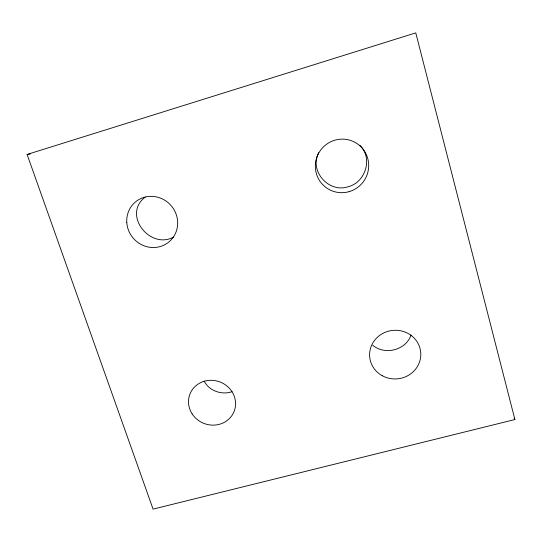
<?xml version="1.0" encoding="UTF-8"?>
<svg xmlns="http://www.w3.org/2000/svg" width="542" height="542" viewBox="0 0 542 542"><rect width="100%" height="100%" fill="white"/><g stroke="black" fill="none" stroke-linecap="round" stroke-linejoin="round"><path stroke-width="0.81" d="M318.73 152.661C308.879 170.886 328.865 193.433 348.235 186.719C365.687 182.281 373.092 158.034 359.888 145.29M411.066 335.024C405.944 350.22 384.712 355.586 372.686 345.2M145.303 197.058C121.977 214.429 149.91 249.957 173.515 237.132M232.112 391.663C221.963 395.294 209.036 390.958 204.151 381.087M27.1 154.456L415.768 32.879L514.9 419.542L153.074 509.121L27.1 154.456L30.244 154.043M514.067 418.106L514.9 419.542M192.146 413.892A23.733 22.236 20.9 0 0 232.891 413.986A23.733 22.236 20.9 0 0 211.075 380.294A23.733 22.236 20.9 0 0 192.146 413.892M349.183 191.624A26.91 26.572 -54.5 0 0 360.701 146.55A26.91 26.572 -54.5 0 0 316.182 159.531A26.91 26.572 -54.5 0 0 349.183 191.624M126.774 222.315A26.084 24.979 48.2 0 0 166.204 243.907A26.084 24.979 48.2 0 0 163.643 199.578A26.084 24.979 48.2 0 0 126.774 222.315M382.232 375.714A25.623 24.336 -5.1 0 0 420.816 354.563A25.623 24.336 -5.1 0 0 382.557 333.547A25.623 24.336 -5.1 0 0 382.232 375.714"/></g></svg>
